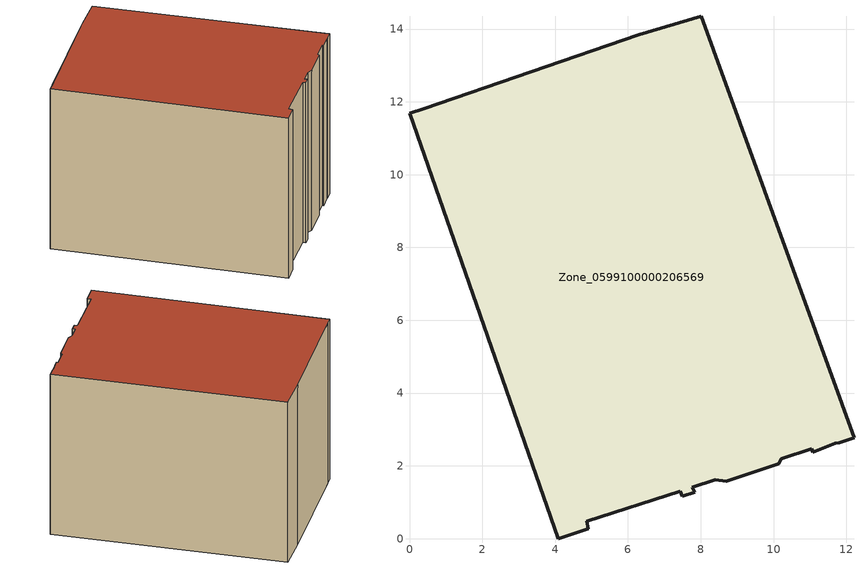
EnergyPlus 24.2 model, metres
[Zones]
Zone_0599100000206569
 floor ground (C_G): 8.7,1.57 8.4,1.62 7.77,1.42 7.83,1.28 7.5,1.16 7.43,1.31 4.86,0.48 4.91,0.28 4.09,0 0,11.69 0.39,11.81 6.29,13.84 8.02,14.35 12.21,2.77 11.8,2.63 11.7,2.63 11.07,2.38 11.05,2.47 10.2,2.2 10.15,2.07 z0.87
 wall outside (C_F): 7.5,1.16 7.83,1.28 7.77,1.42 8.4,1.62 8.7,1.57 10.15,2.07 10.2,2.2 11.05,2.47 11.07,2.38 11.7,2.63 11.8,2.63 12.21,2.77 8.02,14.35 6.29,13.84 0.39,11.81 0,11.69 4.09,0 4.91,0.28 4.86,0.48 7.43,1.31 7.5,1.16 z0.87:10.27
 roof outside (C_R): 7.77,1.42 8.4,1.62 8.7,1.57 10.15,2.07 10.2,2.2 11.05,2.47 11.07,2.38 11.7,2.63 11.8,2.63 12.21,2.77 8.02,14.35 6.29,13.84 0.39,11.81 0,11.69 4.09,0 4.91,0.28 4.86,0.48 7.43,1.31 7.5,1.16 7.83,1.28 z10.27
[BUILDING]
Pand.0599100000206569: North Axis=0; Terrain=City; Loads Convergence Tolerance Value=0.04; Temperature Convergence Tolerance Value=0.4; Solar Distribution=FullExterior; Maximum Number of Warmup Days=25; Minimum Number of Warmup Days=1
[Site:Location]
Rotterdam.The.Hague.AP_ZH_NLD Design_Conditions: Latitude=51.96; Longitude=4.45; Time Zone=1; Elevation=-4.5
[SITE:GROUNDTEMPERATURE:BUILDINGSURFACE]
18, 18, 18, 18, 18, 18, 18, 18, 18, 18, 18, 18
[MATERIAL] Thermal Absorptance=0.9; Solar Absorptance=0.7; Visible Absorptance=0.7
Name | Roughness | Thickness | Conductivity | Density | Specific Heat
G.D.1965 | MediumSmooth | 0.15 | 1 | 540 | 1210
F.D.1965 | Rough | 0.3 | 0.857143 | 1920 | 840
R.D.1965 | MediumRough | 0.2 | 0.08 | 1500 | 1000
[CONSTRUCTION]
C_G: G.D.1965
C_F: F.D.1965
C_R: R.D.1965
[ZONE]
Zone_0599100000206569: Type=1; Multiplier=1; Ceiling Height=Autocalculate; Volume=Autocalculate; Floor Area=autocalculate; Part of Total Floor Area=Yes
[ZONEINFILTRATION:DESIGNFLOWRATE]
Infil_Zone_0599100000206569: Zone or ZoneList or Space or SpaceList=Zone_0599100000206569; Schedule=AlwaysOn; Design Flow Rate Calculation Method=Flow/Area; Flow Rate per Floor Area=0.0042; Constant Term Coefficient=1; Temperature Term Coefficient=0; Velocity Term Coefficient=0; Velocity Squared Term Coefficient=0
[HVACTEMPLATE:ZONE:IDEALLOADSAIRSYSTEM]
Zone_0599100000206569: Maximum Heating Supply Air Temperature=50; Minimum Cooling Supply Air Temperature=13; Maximum Heating Supply Air Humidity Ratio=0.0156; Minimum Cooling Supply Air Humidity Ratio=0.0077; Heating Limit=NoLimit; Cooling Limit=NoLimit; Dehumidification Control Type=ConstantSensibleHeatRatio; Cooling Sensible Heat Ratio=0.7; Dehumidification Setpoint=60; Humidification Control Type=None; Humidification Setpoint=30; Outdoor Air Method=None; Outdoor Air Flow Rate per Person=0.00944; Outdoor Air Flow Rate per Zone Floor Area=0; Outdoor Air Flow Rate per Zone=0; Demand Controlled Ventilation Type=None; Outdoor Air Economizer Type=NoEconomizer; Heat Recovery Type=None; Sensible Heat Recovery Effectiveness=0.7; Latent Heat Recovery Effectiveness=0.65
[ZONECONTROL:THERMOSTAT]
ThermostatControl_Zone_0599100000206569: Zone or ZoneList=Zone_0599100000206569; Control Type Schedule=DualSetpointControlType; Control 1=Thermostat_Zone_0599100000206569; Temperature Difference Between Cutout And Setpoint=0
[THERMOSTATSETPOINT:DUALSETPOINT]
Thermostat_Zone_0599100000206569: Heating Setpoint Temperature Schedule=HeatingSetpoint_Zone_0599100000206569; Cooling Setpoint Temperature Schedule=CoolingSetpoint_Zone_0599100000206569
[SCHEDULE:COMPACT]
HeatingSetpoint_Zone_0599100000206569: Through: 12/31, For: AllDays, Until: 24:00, 21
CoolingSetpoint_Zone_0599100000206569: Through: 12/31, For: AllDays, Until: 24:00, 24
DualSetpointControlType: Through: 12/31, For: AllDays, Until: 24:00, 4
AlwaysOn: Through: 12/31, For: AllDays, Until: 24:00, 1
